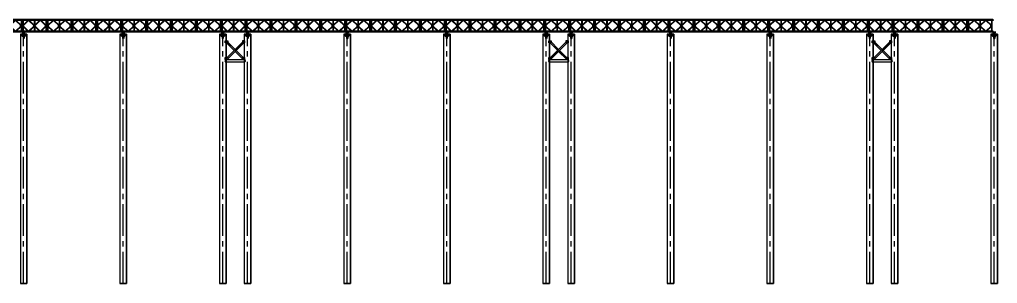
# Model space of a CAD drawing. Extents: x 0 to 558779, y 0 to 2762081.
# Drawn here: x 511007.5 to 511125.4, y 2757211.2 to 2757243 of the extents above; entities that cross this region are included whole.
import ezdxf

# ---------------------------------------------------------------- set-up
doc = ezdxf.new("R2010")
doc.units = 0
doc.header["$LTSCALE"] = 20
doc.linetypes.add('CENTER', pattern=[2, 1.25, -0.25, 0.25, -0.25])
doc.linetypes.add('CENTER2', pattern=[28.575, 19.05, -3.175, 3.175, -3.175])
for name, color, linetype in [('7标注层', 4, 'Continuous'), ('工字钢', 3, 'Continuous'), ('斜撑', 7, 'Continuous'), ('钢管立柱', 2, 'Continuous')]:
    doc.layers.add(name, color=color, linetype=linetype)
doc.layers.add('center', color=3, linetype='CENTER', lineweight=13)
doc.layers.add('标注', color=3, linetype='Continuous', lineweight=15)

# ---------------------------------------------------------------- blocks, each defined once
blk = doc.blocks.new('贝雷梁')
at = {"color": 7, "ltscale": 10}
for p, q in [((-7, 144), (-6, 145)), ((-7, 144), (-7, 135)), ((-7, 135), (-6, 135))]:
    blk.add_line(p, q, dxfattribs=at)
at = {"color": 7}
for p, q in [((-7, 144), (-7, 135)), ((-6, 145), (306, 145)), ((-6, 145), (306, 145)), ((-6, 135), (306, 135)), ((6, 135), (6, 5)), ((9, 70), (79, 140)), ((12, 77), (70, 135)), ((12, 135), (12, 5)), ((16, 73), (79, 135)), ((79, 140), (150, 70)), ((143, 73), (80, 135)), ((147, 77), (89, 135)), ((147, 135), (147, 5)), ((220, 140), (150, 70)), ((153, 77), (211, 135)), ((153, 135), (153, 5)), ((157, 73), (220, 135)), ((291, 70), (220, 140)), ((284, 73), (221, 135)), ((288, 77), (230, 135)), ((288, 135), (288, 5)), ((294, 135), (294, 5)), ((307, 144), (306, 145)), ((307, 135), (306, 135)), ((307, 144), (307, 135)), ((-7, 4), (-6, 5)), ((-7, 4), (-6, 5)), ((-7, -4), (-7, 4)), ((-7, -4), (-7, 4)), ((-6, 5), (306, 5)), ((7, 59), (7, 81)), ((7, 81), (18, 81)), ((7, 59), (18, 59)), ((9, 70), (79, 0)), ((12, 77), (16, 73)), ((12, 63), (16, 67)), ((12, 63), (70, 5)), ((16, 67), (79, 5)), ((18, 59), (18, 81)), ((79, 0), (150, 70)), ((143, 67), (80, 5)), ((147, 63), (89, 5)), ((141, 81), (159, 81)), ((141, 59), (141, 81)), ((141, 59), (159, 59)), ((143, 73), (147, 77)), ((143, 67), (147, 63)), ((220, 0), (150, 70)), ((157, 73), (153, 77)), ((157, 67), (153, 63)), ((153, 63), (211, 5)), ((157, 67), (220, 5)), ((159, 59), (159, 81)), ((291, 70), (220, 0)), ((284, 67), (221, 5)), ((288, 63), (230, 5)), ((282, 59), (282, 81)), ((293, 81), (282, 81)), ((282, 59), (293, 59)), ((288, 77), (284, 73)), ((288, 63), (284, 67)), ((293, 59), (293, 81)), ((307, 4), (306, 5)), ((307, -4), (307, 4)), ((-7, -4), (-6, -5)), ((-7, -4), (-6, -5)), ((-6, -5), (306, -5)), ((-6, -5), (306, -5)), ((307, -4), (306, -5))]:
    blk.add_line(p, q, dxfattribs=at)
at = {"color": 7, "ltscale": 10}
for centre in [(0, 140), (0, 140), (300, 140), (300, 140)]:
    blk.add_circle(centre, 2.5, dxfattribs=at)
at = {"color": 7}
for centre in [(0, 140), (0, 140), (0, 140), (0, 140), (0, 140), (0, 140), (0, 140), (0, 140), (300, 140), (300, 140), (300, 140), (300, 140), (300, 140), (300, 140), (300, 140), (300, 140), (0, 0), (300, 0), (300, 0), (300, 0), (300, 0), (300, 0), (300, 0)]:
    blk.add_circle(centre, 2.5, dxfattribs=at)
at = {"layer": 'center', "ltscale": 0.5}
for p, q in [((9, 145), (9, -5)), ((150, 145), (150, -5)), ((291, 145), (291, -5))]:
    blk.add_line(p, q, dxfattribs=at)
blk = doc.blocks.new('*U503')
at = {"xscale": -0.0100000000093132, "yscale": 0.0099999999947613, "zscale": 0.01}
blk.add_blockref('贝雷梁', (1.5, -0.7), dxfattribs=at)
blk = doc.blocks.new('*U502')
at = {"color": 0, "linetype": 'ByBlock', "lineweight": -2, "transparency": 16777216}
for p in [(78, 0), (81, 0), (84, 0), (87, 0), (90, 0), (93, 0), (96, 0), (99, 0), (102, 0), (105, 0), (108, 0), (111, 0), (114, 0), (117, 0), (120, 0), (123, 0), (126, 0), (129, 0), (132, 0), (135, 0), (138, 0), (141, 0), (144, 0), (147, 0), (150, 0), (153, 0), (156, 0), (159, 0), (162, 0), (165, 0), (168, 0), (171, 0), (174, 0), (177, 0), (180, 0), (183, 0), (186, 0), (189, 0), (192, 0), (195, 0)]:
    blk.add_blockref('*U503', p, dxfattribs=at)
blk = doc.blocks.new('800钢管1')
at = {"color": 5, "linetype": 'Continuous'}
for p, q in [((-91008.8, 147630.8), (-91006.8, 147630.8)), ((-91008.8, 147630.8), (-91008.8, 147630.7)), ((-91008.8, 147630.7), (-91008, 147630.7)), ((-91007.9, 147630.5), (-91007.9, 147626.1)), ((-91007.8, 147626.1), (-91007.8, 147630.5)), ((-91006.8, 147630.7), (-91007.6, 147630.7)), ((-91006.8, 147630.8), (-91004.8, 147630.8)), ((-91006.8, 147630.8), (-91006.8, 147630.7)), ((-91006.8, 147630.8), (-91006.8, 147630.7)), ((-91006.8, 147630.7), (-91006, 147630.7)), ((-91005.9, 147630.5), (-91005.9, 147626.1)), ((-91005.8, 147626.1), (-91005.8, 147630.5)), ((-91004.8, 147630.7), (-91005.6, 147630.7)), ((-91004.8, 147630.8), (-91004.8, 147630.7)), ((-91008, 147626), (-91008.8, 147626)), ((-91008.8, 147626), (-91008.8, 147625.8)), ((-91008.8, 147625.8), (-91006.8, 147625.8)), ((-91006.8, 147626), (-91007.6, 147626)), ((-91006, 147626), (-91006.8, 147626)), ((-91006.8, 147626), (-91006.8, 147625.8)), ((-91006.8, 147625.8), (-91006.8, 147626)), ((-91006.8, 147625.8), (-91004.8, 147625.8)), ((-91004.8, 147626), (-91005.6, 147626)), ((-91004.8, 147625.8), (-91004.8, 147626))]:
    blk.add_line(p, q, dxfattribs=at)
for centre, start, end in [((-91008, 147630.5), 360, 90), ((-91007.6, 147630.5), 90, 180), ((-91006, 147630.5), 360, 90), ((-91005.6, 147630.5), 90, 180), ((-91008, 147626.1), 270, 0), ((-91007.6, 147626.1), 180, 270), ((-91006, 147626.1), 270, 0), ((-91005.6, 147626.1), 180, 270)]:
    blk.add_arc(centre, 0.13, start, end, dxfattribs=at)
at = {"layer": '工字钢', "color": 7}
for points in [[(-91006.8, 147625.8), (-91008.8, 147625.8), (-91008.8, 147626), (-91008, 147626, 0.414214), (-91007.9, 147626.1), (-91007.9, 147630.5, 0.414214), (-91008, 147630.7), (-91008.8, 147630.7), (-91008.8, 147630.8), (-91006.8, 147630.8), (-91006.8, 147630.7), (-91007.6, 147630.7, 0.414214), (-91007.8, 147630.5), (-91007.8, 147626.1, 0.414214), (-91007.6, 147626), (-91006.8, 147626)], [(-91006.8, 147625.8), (-91008.8, 147625.8), (-91008.8, 147626), (-91008, 147626, 0.414214), (-91007.9, 147626.1), (-91007.9, 147630.5, 0.414214), (-91008, 147630.7), (-91008.8, 147630.7), (-91008.8, 147630.8), (-91006.8, 147630.8), (-91006.8, 147630.7), (-91007.6, 147630.7, 0.414214), (-91007.8, 147630.5), (-91007.8, 147626.1, 0.414214), (-91007.6, 147626), (-91006.8, 147626)], [(-91004.8, 147625.8), (-91006.8, 147625.8), (-91006.8, 147626), (-91006, 147626, 0.414214), (-91005.9, 147626.1), (-91005.9, 147630.5, 0.414214), (-91006, 147630.7), (-91006.8, 147630.7), (-91006.8, 147630.8), (-91004.8, 147630.8), (-91004.8, 147630.7), (-91005.6, 147630.7, 0.414214), (-91005.8, 147630.5), (-91005.8, 147626.1, 0.414214), (-91005.6, 147626), (-91004.8, 147626)]]:
    blk.add_lwpolyline(points, format="xyb", close=True, dxfattribs=at)
at = {"layer": '钢管立柱', "color": 7, "lineweight": -3}
for p, q in [((-91010.8, 147628.3), (-91009, 147628.3)), ((-91009, 147628.3), (-91009, 147625.8)), ((-91002.8, 147628.3), (-91004.7, 147628.3)), ((-91004.7, 147628.3), (-91004.7, 147625.8)), ((-91004.7, 147625.8), (-91009, 147625.8)), ((-91002.8, 147328.3), (-91010.8, 147328.3))]:
    blk.add_line(p, q, dxfattribs=at)
at = {"layer": '钢管立柱', "color": 7, "linetype": 'Continuous'}
for p, q in [((-91009, 147628.3), (-91010.8, 147628.3)), ((-91010.8, 147628.3), (-91010.8, 147328.3)), ((-91009.2, 147628.2), (-91007.9, 147628.2)), ((-91009.2, 147626.7), (-91009.2, 147628.2)), ((-91009, 147625.8), (-91009, 147628.3)), ((-91007.9, 147628.2), (-91007.9, 147626.7)), ((-91007.8, 147626.7), (-91007.8, 147628.2)), ((-91005.8, 147628.2), (-91004.4, 147628.2)), ((-91005.8, 147626.7), (-91005.8, 147628.2)), ((-91002.8, 147628.3), (-91004.7, 147628.3)), ((-91004.7, 147628.3), (-91004.7, 147625.8)), ((-91004.4, 147628.2), (-91004.4, 147626.7)), ((-91002.8, 147328.3), (-91002.8, 147628.3)), ((-91007.9, 147626.7), (-91009.2, 147626.7)), ((-91004.7, 147625.8), (-91009, 147625.8)), ((-91004.4, 147626.7), (-91005.8, 147626.7)), ((-91010.8, 147328.3), (-91002.8, 147328.3))]:
    blk.add_line(p, q, dxfattribs=at)
at = {"layer": '钢管立柱', "color": 7, "linetype": 'ByBlock', "ltscale": 0.05}
for p, q in [((-91007.5, 147625.8), (-91007.5, 147623)), ((-91006.2, 147625.8), (-91006.2, 147623))]:
    blk.add_line(p, q, dxfattribs=at)
at = {"layer": '钢管立柱', "color": 7, "linetype": 'ByBlock', "ltscale": 10}
for p, q in [((-91007.5, 147625.8), (-91007.5, 147623)), ((-91007.4, 147625.8), (-91007.4, 147623)), ((-91006.2, 147625.8), (-91006.2, 147623)), ((-91006.1, 147625.8), (-91006.1, 147623))]:
    blk.add_line(p, q, dxfattribs=at)
at = {"layer": '钢管立柱', "color": 7}
for p, q in [((-91007.4, 147623), (-91007.5, 147623)), ((-91006.2, 147623), (-91006.1, 147623))]:
    blk.add_line(p, q, dxfattribs=at)
at = {"layer": '钢管立柱', "color": 3, "linetype": 'CENTER2', "ltscale": 0.1}
blk.add_line((-91006.8, 147328.3), (-91006.8, 147625.8), dxfattribs=at)
at = {"layer": '钢管立柱', "color": 7, "lineweight": -3}
for points in [[(-91010.8, 147628.3), (-91010.8, 147328.3)], [(-91002.8, 147628.3), (-91002.8, 147328.3)]]:
    blk.add_lwpolyline(points, dxfattribs=at)
for points in [[(-91009.2, 147628.2), (-91007.9, 147628.2), (-91007.9, 147626.7), (-91009.2, 147626.7)], [(-91004.4, 147628.2), (-91005.8, 147628.2), (-91005.8, 147626.7), (-91004.4, 147626.7)]]:
    blk.add_lwpolyline(points, close=True, dxfattribs=at)
blk = doc.blocks.new('720')
blk.add_blockref('800钢管1', (2169.8, -2792.2))
blk = doc.blocks.new('制动墩')
at = {"color": 4, "ltscale": 16}
for p, q in [((516029.37, 2752546.5), (516031.74, 2752546.5)), ((516029.37, 2752546.22), (516031.74, 2752546.22))]:
    blk.add_line(p, q, dxfattribs=at)
for centre, start, end in [((516029.53, 2752546.36), 138.7092, 221.2908), ((516031.59, 2752546.36), 318.7092, 41.2908)]:
    blk.add_arc(centre, 0.207, start, end, dxfattribs=at)
at = {"layer": '斜撑'}
for p, q in [((516029.47, 2752546.62), (516031.51, 2752548.67)), ((516029.48, 2752546.62), (516031.52, 2752548.67)), ((516029.49, 2752548.56), (516029.61, 2752548.67)), ((516030.45, 2752547.6), (516029.49, 2752548.56)), ((516030.45, 2752547.61), (516029.5, 2752548.57)), ((516029.58, 2752546.52), (516031.62, 2752548.57)), ((516029.59, 2752546.51), (516031.63, 2752548.56)), ((516030.55, 2752547.71), (516029.6, 2752548.67)), ((516030.56, 2752547.71), (516029.61, 2752548.67)), ((516031.63, 2752548.56), (516031.51, 2752548.67)), ((516029.59, 2752546.51), (516029.47, 2752546.62)), ((516031.53, 2752546.51), (516030.56, 2752547.49)), ((516031.54, 2752546.52), (516030.57, 2752547.49)), ((516031.64, 2752546.62), (516030.67, 2752547.6)), ((516031.64, 2752546.62), (516030.67, 2752547.59)), ((516031.53, 2752546.51), (516031.64, 2752546.62))]:
    blk.add_line(p, q, dxfattribs=at)
for points in [[(516029.37, 2752548.75), (516029.67, 2752548.75), (516029.67, 2752548.5), (516029.37, 2752548.5)], [(516031.74, 2752548.75), (516031.44, 2752548.75), (516031.44, 2752548.5), (516031.74, 2752548.5)], [(516029.37, 2752546.75), (516029.67, 2752546.75), (516029.67, 2752546.5), (516029.37, 2752546.5)], [(516031.74, 2752546.75), (516031.44, 2752546.75), (516031.44, 2752546.5), (516031.74, 2752546.5)]]:
    blk.add_lwpolyline(points, close=True, dxfattribs=at)
at = {"xscale": 0.09999999997671699, "yscale": 0.09999999997671699, "zscale": 0.09999999997671699}
for p in [(524912.76, 2738065.95), (524915.76, 2738065.95)]:
    blk.add_blockref('720', p, dxfattribs=at)
blk = doc.blocks.new('*U516')
blk.add_blockref('制动墩', (-516018.56, -2752534.69))
at = {"layer": '7标注层', "color": 7, "xscale": 0.09999999997671699, "yscale": 0.09999999997671699, "zscale": 0.09999999997671699}
blk.add_blockref('720', (8870.2, -14468.74), dxfattribs=at)
at = {"layer": '标注', "color": 1, "linetype": 'Continuous', "xscale": 0.09999999997671699, "yscale": 0.09999999997671699, "zscale": 0.09999999997671699}
blk.add_blockref('720', (8882.2, -14468.74), dxfattribs=at)
blk = doc.blocks.new('*U515')
at = {"color": 0, "linetype": 'ByBlock', "lineweight": -2, "transparency": 16777216}
for p in [(0, 0), (39, 0), (78, 0)]:
    blk.add_blockref('*U516', p, dxfattribs=at)

msp = doc.modelspace()

# ---------------------------------------------------------------- block references
for name, p in [('*U502', (510928.279, 2757242.227)), ('*U515', (511021.479, 2757226.352))]:
    msp.add_blockref(name, p)
at = {"layer": '标注', "color": 1, "linetype": 'Continuous', "xscale": 0.09999999997671699, "yscale": 0.09999999997671699, "zscale": 0.09999999997671699}
msp.add_blockref('720', (520008.677, 2742757.609), dxfattribs=at)

doc.saveas('drawing.dxf')
